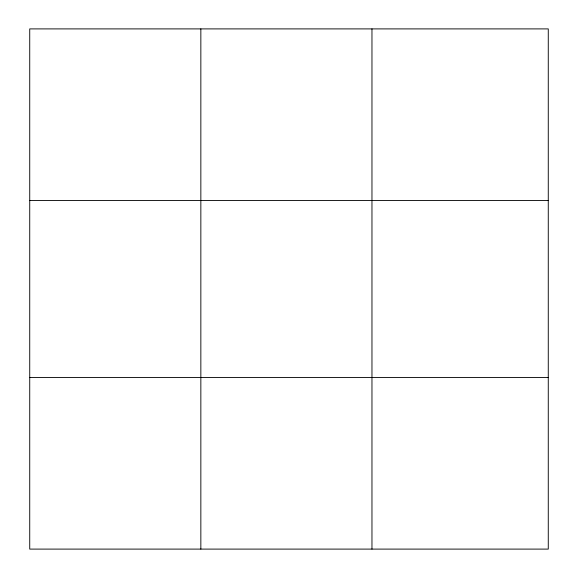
<?xml version="1.0" encoding="UTF-8"?>
<svg xmlns="http://www.w3.org/2000/svg" width="578" height="578" viewBox="0 0 578 578"><rect width="100%" height="100%" fill="white"/><g stroke="black" fill="none" stroke-linecap="round" stroke-linejoin="round"><path stroke-width="0.87" d="M200.848 28.9L200.848 549.1M371.965 28.9L371.965 549.1M548.269 200.566L548.269 28.9L29.731 28.9L29.731 549.1L548.269 549.1L548.269 200.566L29.731 200.566M29.731 377.434L548.269 377.434"/></g></svg>
